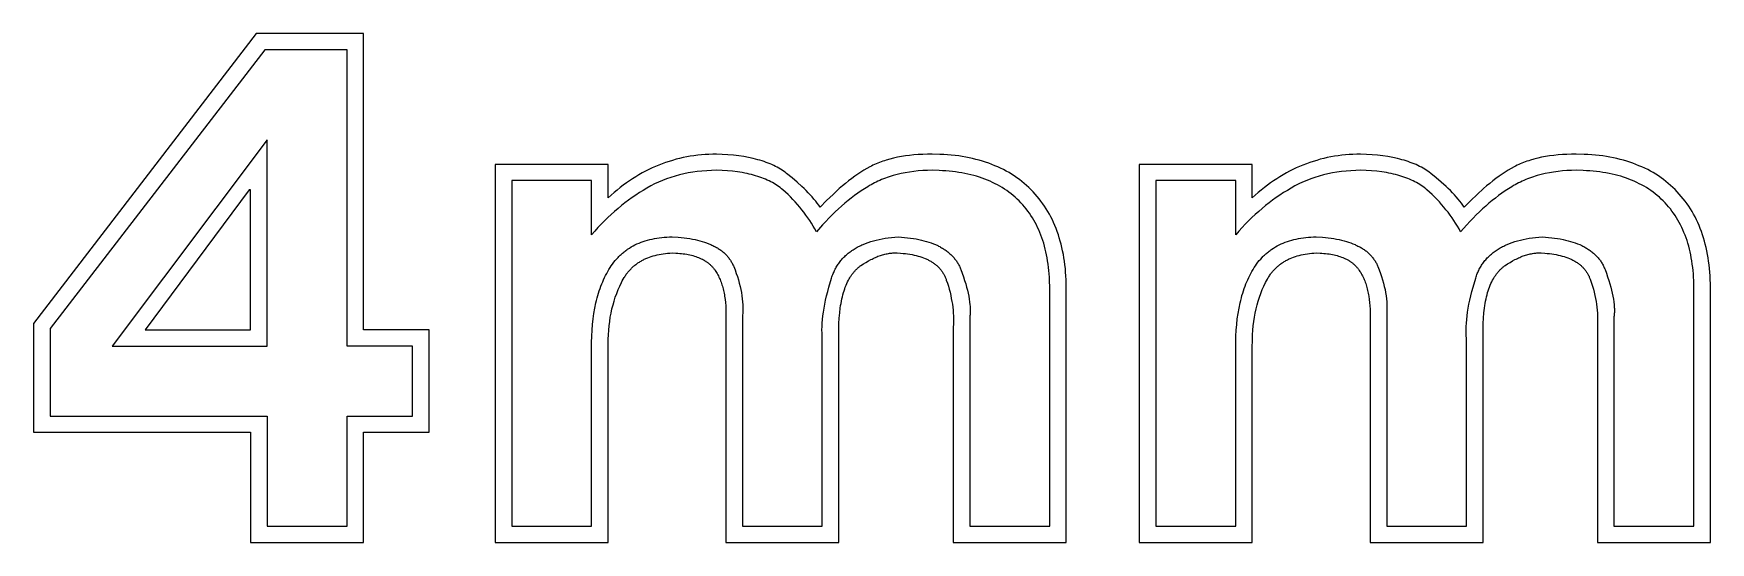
# Model space of a CAD drawing. Header units: millimetres. Extents: x -67 to 591, y -68 to 76.
# Drawn here: x 430.1 to 591.3, y -48.6 to 0.3 of the extents above; entities that cross this region are included whole.
import ezdxf

# ---------------------------------------------------------------- set-up
doc = ezdxf.new("R2010")
doc.units = ezdxf.units.MM
doc.header["$MEASUREMENT"] = 0
doc.layers.add('DEFAULT', color=7, linetype='Continuous')

msp = doc.modelspace()

# ---------------------------------------------------------------- linework, layer by layer
at = {"layer": 'DEFAULT'}
for points in [[(430.06, -38), (450.93, -38), (450.93, -48.6), (461.79, -48.6), (461.79, -38), (468.09, -38), (468.09, -28.17), (461.79, -28.17), (461.79, 0.31), (451.48, 0.31), (430.06, -27.55), (430.06, -38)], [(431.66, -28.03), (431.66, -36.45), (452.52, -36.45), (452.52, -47.04), (460.2, -47.04), (460.2, -36.45), (466.49, -36.45), (466.49, -29.72), (460.2, -29.72), (460.2, -1.25), (452.31, -1.25), (431.66, -28.03)], [(452.52, -29.72), (452.52, -9.9), (437.62, -29.72), (452.52, -29.72)], [(474.44, -48.6), (485.3, -48.6), (485.3, -29.97), (485.31, -29.07), (485.33, -28.63), (485.36, -28.2), (485.4, -27.78), (485.45, -27.36), (485.51, -26.96), (485.59, -26.55), (485.67, -26.16), (485.77, -25.77), (485.87, -25.4), (485.99, -25.02), (486.12, -24.66), (486.26, -24.3), (486.41, -23.96), (486.57, -23.61), (486.66, -23.45), (486.75, -23.29), (486.84, -23.13), (486.89, -23.06), (486.94, -22.98), (486.99, -22.91), (487.04, -22.83), (487.09, -22.76), (487.15, -22.69), (487.2, -22.62), (487.26, -22.56), (487.32, -22.49), (487.38, -22.43), (487.44, -22.36), (487.5, -22.3), (487.56, -22.24), (487.62, -22.18), (487.68, -22.12), (487.75, -22.06), (487.81, -22.01), (487.88, -21.95), (487.95, -21.9), (488.02, -21.85), (488.09, -21.79), (488.16, -21.74), (488.23, -21.7), (488.31, -21.65), (488.38, -21.6), (488.46, -21.56), (488.53, -21.51), (488.61, -21.47), (488.69, -21.43), (488.77, -21.39), (488.85, -21.35), (488.93, -21.31), (489.1, -21.24), (489.27, -21.18), (489.45, -21.12), (489.63, -21.06), (489.82, -21.01), (490.01, -20.96), (490.2, -20.92), (490.4, -20.89), (490.6, -20.86), (490.81, -20.83), (491.02, -20.81), (491.23, -20.79), (491.45, -20.78), (491.82, -20.79), (492, -20.8), (492.18, -20.82), (492.35, -20.83), (492.52, -20.85), (492.68, -20.87), (492.85, -20.9), (493, -20.93), (493.16, -20.96), (493.31, -21), (493.45, -21.03), (493.59, -21.07), (493.73, -21.12), (493.87, -21.17), (494, -21.22), (494.13, -21.27), (494.25, -21.33), (494.37, -21.39), (494.48, -21.45), (494.54, -21.48), (494.6, -21.52), (494.65, -21.55), (494.7, -21.59), (494.76, -21.62), (494.81, -21.66), (494.86, -21.7), (494.91, -21.73), (494.96, -21.77), (495.01, -21.81), (495.05, -21.85), (495.1, -21.89), (495.15, -21.94), (495.19, -21.98), (495.23, -22.02), (495.28, -22.07), (495.32, -22.11), (495.36, -22.16), (495.4, -22.2), (495.44, -22.25), (495.47, -22.3), (495.51, -22.35), (495.55, -22.4), (495.58, -22.45), (495.65, -22.55), (495.72, -22.66), (495.78, -22.76), (495.84, -22.87), (495.9, -22.99), (495.95, -23.1), (496.01, -23.22), (496.06, -23.34), (496.11, -23.46), (496.16, -23.58), (496.2, -23.71), (496.24, -23.83), (496.29, -23.96), (496.32, -24.1), (496.36, -24.23), (496.39, -24.37), (496.42, -24.51), (496.45, -24.65), (496.48, -24.79), (496.5, -24.94), (496.55, -25.24), (496.58, -25.54), (496.6, -25.86), (496.62, -26.18), (496.62, -26.52), (496.62, -48.6), (507.49, -48.6), (507.49, -27.55), (507.52, -27.04), (507.56, -26.54), (507.62, -26.07), (507.65, -25.84), (507.69, -25.62), (507.73, -25.4), (507.77, -25.19), (507.82, -24.99), (507.87, -24.79), (507.92, -24.59), (507.98, -24.41), (508.04, -24.22), (508.1, -24.05), (508.17, -23.88), (508.24, -23.71), (508.32, -23.55), (508.39, -23.4), (508.48, -23.25), (508.52, -23.18), (508.56, -23.11), (508.6, -23.04), (508.65, -22.97), (508.69, -22.9), (508.74, -22.84), (508.79, -22.77), (508.84, -22.71), (508.89, -22.65), (508.94, -22.59), (508.99, -22.53), (509.04, -22.48), (509.09, -22.42), (509.14, -22.37), (509.2, -22.32), (509.25, -22.27), (509.31, -22.22), (509.36, -22.17), (509.42, -22.12), (509.48, -22.08), (509.54, -22.03), (509.6, -21.99), (509.84, -21.83), (510.08, -21.68), (510.32, -21.54), (510.55, -21.42), (510.67, -21.36), (510.78, -21.3), (510.9, -21.25), (511.01, -21.2), (511.13, -21.15), (511.24, -21.1), (511.35, -21.06), (511.47, -21.02), (511.58, -20.99), (511.69, -20.95), (511.8, -20.92), (511.91, -20.9), (512.02, -20.87), (512.13, -20.85), (512.24, -20.83), (512.34, -20.81), (512.45, -20.8), (512.56, -20.79), (512.66, -20.78), (512.77, -20.77), (512.87, -20.77), (512.98, -20.77), (513.08, -20.78), (513.42, -20.8), (513.65, -20.82), (513.87, -20.84), (514.09, -20.87), (514.3, -20.9), (514.51, -20.94), (514.71, -20.98), (514.9, -21.02), (515.09, -21.07), (515.27, -21.12), (515.45, -21.18), (515.62, -21.24), (515.78, -21.31), (515.86, -21.34), (515.94, -21.38), (516.02, -21.42), (516.1, -21.46), (516.17, -21.49), (516.24, -21.53), (516.32, -21.58), (516.39, -21.62), (516.45, -21.66), (516.52, -21.71), (516.59, -21.75), (516.65, -21.8), (516.71, -21.84), (516.78, -21.89), (516.84, -21.94), (516.89, -21.99), (516.95, -22.05), (517.01, -22.1), (517.06, -22.15), (517.11, -22.21), (517.17, -22.26), (517.22, -22.32), (517.26, -22.38), (517.31, -22.44), (517.36, -22.5), (517.4, -22.56), (517.44, -22.62), (517.48, -22.69), (517.52, -22.75), (517.56, -22.82), (517.6, -22.88), (517.63, -22.95), (517.67, -23.02), (517.7, -23.09), (517.73, -23.16), (517.76, -23.23), (517.79, -23.31), (517.81, -23.38), (517.91, -23.68), (518.01, -23.98), (518.09, -24.27), (518.17, -24.56), (518.23, -24.85), (518.29, -25.14), (518.35, -25.43), (518.39, -25.71), (518.43, -25.99), (518.46, -26.27), (518.48, -26.55), (518.5, -26.82), (518.5, -27.09), (518.5, -27.36), (518.49, -27.63), (518.48, -27.9), (518.48, -48.6), (529.34, -48.6), (529.34, -24.1), (529.34, -23.72), (529.33, -23.35), (529.31, -22.99), (529.28, -22.63), (529.25, -22.27), (529.21, -21.92), (529.17, -21.58), (529.12, -21.24), (529.06, -20.91), (528.99, -20.58), (528.92, -20.26), (528.85, -19.94), (528.76, -19.63), (528.67, -19.32), (528.58, -19.02), (528.47, -18.72), (528.36, -18.43), (528.25, -18.14), (528.12, -17.86), (528, -17.59), (527.86, -17.32), (527.72, -17.05), (527.57, -16.79), (527.42, -16.54), (527.25, -16.29), (527.09, -16.05), (526.91, -15.81), (526.73, -15.57), (526.54, -15.34), (526.35, -15.12), (526.15, -14.9), (525.94, -14.69), (525.73, -14.49), (525.51, -14.28), (525.29, -14.09), (525.06, -13.9), (524.83, -13.72), (524.59, -13.55), (524.34, -13.38), (524.09, -13.22), (523.84, -13.06), (523.57, -12.92), (523.31, -12.77), (523.03, -12.64), (522.76, -12.51), (522.47, -12.39), (522.18, -12.27), (521.89, -12.16), (521.59, -12.06), (521.29, -11.96), (520.97, -11.87), (520.66, -11.79), (520.34, -11.71), (520.01, -11.64), (519.68, -11.57), (519.34, -11.51), (519, -11.46), (518.65, -11.42), (518.29, -11.38), (517.93, -11.35), (517.57, -11.32), (517.2, -11.3), (516.44, -11.28), (515.99, -11.29), (515.54, -11.3), (515.11, -11.32), (514.69, -11.35), (514.28, -11.4), (513.88, -11.45), (513.49, -11.51), (513.11, -11.58), (512.74, -11.66), (512.38, -11.75), (512.04, -11.85), (511.87, -11.91), (511.7, -11.96), (511.54, -12.02), (511.38, -12.08), (511.22, -12.15), (511.06, -12.21), (510.91, -12.28), (510.76, -12.35), (510.61, -12.43), (510.47, -12.5), (510.18, -12.66), (509.89, -12.83), (509.6, -13.01), (509.31, -13.21), (509.02, -13.41), (508.72, -13.63), (508.42, -13.85), (508.13, -14.09), (507.83, -14.34), (507.52, -14.59), (506.92, -15.15), (506.3, -15.74), (505.68, -16.38), (505.55, -16.19), (505.4, -15.99), (505.25, -15.79), (505.08, -15.6), (504.91, -15.4), (504.73, -15.2), (504.54, -14.99), (504.35, -14.79), (504.14, -14.59), (503.93, -14.38), (503.47, -13.97), (502.98, -13.55), (502.45, -13.13), (502.32, -13.02), (502.17, -12.92), (502.03, -12.82), (501.87, -12.73), (501.72, -12.63), (501.56, -12.54), (501.39, -12.46), (501.22, -12.37), (501.04, -12.29), (500.86, -12.22), (500.68, -12.14), (500.49, -12.07), (500.29, -12), (500.1, -11.94), (499.89, -11.87), (499.68, -11.82), (499.47, -11.76), (499.25, -11.71), (498.8, -11.61), (498.34, -11.52), (497.85, -11.45), (497.34, -11.39), (496.82, -11.34), (496.27, -11.31), (495.71, -11.28), (495.35, -11.29), (494.98, -11.3), (494.62, -11.32), (494.26, -11.35), (493.91, -11.39), (493.55, -11.43), (493.2, -11.49), (492.86, -11.55), (492.51, -11.62), (492.17, -11.7), (491.83, -11.78), (491.49, -11.88), (491.16, -11.98), (490.82, -12.09), (490.49, -12.21), (490.17, -12.34), (489.84, -12.47), (489.52, -12.61), (489.2, -12.77), (488.89, -12.93), (488.57, -13.09), (488.26, -13.27), (487.96, -13.45), (487.65, -13.65), (487.35, -13.85), (487.05, -14.05), (486.75, -14.27), (486.46, -14.5), (486.16, -14.73), (485.87, -14.97), (485.59, -15.22), (485.3, -15.48), (485.3, -12.28), (474.44, -12.28), (474.44, -48.6)], [(536.36, -48.6), (547.22, -48.6), (547.22, -29.97), (547.23, -29.07), (547.25, -28.63), (547.28, -28.2), (547.32, -27.78), (547.37, -27.36), (547.43, -26.96), (547.51, -26.55), (547.59, -26.16), (547.69, -25.77), (547.79, -25.4), (547.91, -25.02), (548.04, -24.66), (548.18, -24.3), (548.33, -23.96), (548.49, -23.61), (548.58, -23.45), (548.67, -23.29), (548.76, -23.13), (548.81, -23.06), (548.86, -22.98), (548.91, -22.91), (548.96, -22.83), (549.01, -22.76), (549.07, -22.69), (549.12, -22.62), (549.18, -22.56), (549.24, -22.49), (549.3, -22.43), (549.36, -22.36), (549.42, -22.3), (549.48, -22.24), (549.54, -22.18), (549.6, -22.12), (549.67, -22.06), (549.74, -22.01), (549.8, -21.95), (549.87, -21.9), (549.94, -21.85), (550.01, -21.79), (550.08, -21.74), (550.15, -21.7), (550.23, -21.65), (550.3, -21.6), (550.38, -21.56), (550.45, -21.51), (550.53, -21.47), (550.61, -21.43), (550.69, -21.39), (550.77, -21.35), (550.86, -21.31), (551.02, -21.24), (551.19, -21.18), (551.37, -21.12), (551.55, -21.06), (551.74, -21.01), (551.93, -20.96), (552.12, -20.92), (552.32, -20.89), (552.52, -20.86), (552.73, -20.83), (552.94, -20.81), (553.15, -20.79), (553.37, -20.78), (553.74, -20.79), (553.92, -20.8), (554.1, -20.82), (554.27, -20.83), (554.44, -20.85), (554.6, -20.87), (554.77, -20.9), (554.92, -20.93), (555.08, -20.96), (555.23, -21), (555.37, -21.03), (555.51, -21.07), (555.65, -21.12), (555.79, -21.17), (555.92, -21.22), (556.05, -21.27), (556.17, -21.33), (556.29, -21.39), (556.4, -21.45), (556.46, -21.48), (556.52, -21.52), (556.57, -21.55), (556.63, -21.59), (556.68, -21.62), (556.73, -21.66), (556.78, -21.7), (556.83, -21.73), (556.88, -21.77), (556.93, -21.81), (556.98, -21.85), (557.02, -21.89), (557.07, -21.94), (557.11, -21.98), (557.15, -22.02), (557.2, -22.07), (557.24, -22.11), (557.28, -22.16), (557.32, -22.2), (557.36, -22.25), (557.39, -22.3), (557.43, -22.35), (557.47, -22.4), (557.5, -22.45), (557.57, -22.55), (557.64, -22.66), (557.7, -22.76), (557.76, -22.87), (557.82, -22.99), (557.87, -23.1), (557.93, -23.22), (557.98, -23.34), (558.03, -23.46), (558.08, -23.58), (558.12, -23.71), (558.17, -23.83), (558.21, -23.96), (558.24, -24.1), (558.28, -24.23), (558.31, -24.37), (558.34, -24.51), (558.37, -24.65), (558.4, -24.79), (558.43, -24.94), (558.47, -25.24), (558.5, -25.54), (558.52, -25.86), (558.54, -26.18), (558.55, -26.52), (558.54, -48.6), (569.41, -48.6), (569.41, -27.55), (569.44, -27.04), (569.48, -26.54), (569.54, -26.07), (569.57, -25.84), (569.61, -25.62), (569.65, -25.4), (569.69, -25.19), (569.74, -24.99), (569.79, -24.79), (569.84, -24.59), (569.9, -24.41), (569.96, -24.22), (570.02, -24.05), (570.09, -23.88), (570.16, -23.71), (570.24, -23.55), (570.32, -23.4), (570.4, -23.25), (570.44, -23.18), (570.48, -23.11), (570.53, -23.04), (570.57, -22.97), (570.62, -22.9), (570.66, -22.84), (570.71, -22.77), (570.76, -22.71), (570.81, -22.65), (570.86, -22.59), (570.91, -22.53), (570.96, -22.48), (571.01, -22.42), (571.06, -22.37), (571.12, -22.32), (571.17, -22.27), (571.23, -22.22), (571.29, -22.17), (571.34, -22.12), (571.4, -22.08), (571.46, -22.03), (571.52, -21.99), (571.76, -21.83), (572, -21.68), (572.24, -21.54), (572.47, -21.42), (572.59, -21.36), (572.7, -21.3), (572.82, -21.25), (572.93, -21.2), (573.05, -21.15), (573.16, -21.1), (573.27, -21.06), (573.39, -21.02), (573.5, -20.99), (573.61, -20.95), (573.72, -20.92), (573.83, -20.9), (573.94, -20.87), (574.05, -20.85), (574.16, -20.83), (574.27, -20.81), (574.37, -20.8), (574.48, -20.79), (574.58, -20.78), (574.69, -20.77), (574.8, -20.77), (574.9, -20.77), (575, -20.78), (575.34, -20.8), (575.57, -20.82), (575.79, -20.84), (576.01, -20.87), (576.22, -20.9), (576.43, -20.94), (576.63, -20.98), (576.82, -21.02), (577.01, -21.07), (577.19, -21.12), (577.37, -21.18), (577.54, -21.24), (577.7, -21.31), (577.78, -21.34), (577.86, -21.38), (577.94, -21.42), (578.02, -21.46), (578.09, -21.49), (578.16, -21.53), (578.24, -21.58), (578.31, -21.62), (578.37, -21.66), (578.44, -21.71), (578.51, -21.75), (578.57, -21.8), (578.64, -21.84), (578.7, -21.89), (578.76, -21.94), (578.82, -21.99), (578.87, -22.05), (578.93, -22.1), (578.98, -22.15), (579.03, -22.21), (579.09, -22.26), (579.14, -22.32), (579.18, -22.38), (579.23, -22.44), (579.28, -22.5), (579.32, -22.56), (579.36, -22.62), (579.4, -22.69), (579.44, -22.75), (579.48, -22.82), (579.52, -22.88), (579.55, -22.95), (579.59, -23.02), (579.62, -23.09), (579.65, -23.16), (579.68, -23.23), (579.71, -23.31), (579.73, -23.38), (579.83, -23.68), (579.93, -23.98), (580.01, -24.27), (580.09, -24.56), (580.15, -24.85), (580.22, -25.14), (580.27, -25.43), (580.31, -25.71), (580.35, -25.99), (580.38, -26.27), (580.4, -26.55), (580.42, -26.82), (580.42, -27.09), (580.42, -27.36), (580.41, -27.63), (580.4, -27.9), (580.4, -48.6), (591.26, -48.6), (591.26, -24.1), (591.26, -23.72), (591.25, -23.35), (591.23, -22.99), (591.2, -22.63), (591.17, -22.27), (591.13, -21.92), (591.09, -21.58), (591.04, -21.24), (590.98, -20.91), (590.91, -20.58), (590.84, -20.26), (590.77, -19.94), (590.68, -19.63), (590.59, -19.32), (590.5, -19.02), (590.39, -18.72), (590.28, -18.43), (590.17, -18.14), (590.04, -17.86), (589.92, -17.59), (589.78, -17.32), (589.64, -17.05), (589.49, -16.79), (589.34, -16.54), (589.17, -16.29), (589.01, -16.05), (588.83, -15.81), (588.65, -15.57), (588.46, -15.34), (588.27, -15.12), (588.07, -14.9), (587.86, -14.69), (587.65, -14.49), (587.43, -14.28), (587.21, -14.09), (586.98, -13.9), (586.75, -13.72), (586.51, -13.55), (586.26, -13.38), (586.01, -13.22), (585.76, -13.06), (585.49, -12.92), (585.23, -12.77), (584.95, -12.64), (584.68, -12.51), (584.39, -12.39), (584.1, -12.27), (583.81, -12.16), (583.51, -12.06), (583.21, -11.96), (582.9, -11.87), (582.58, -11.79), (582.26, -11.71), (581.93, -11.64), (581.6, -11.57), (581.26, -11.51), (580.92, -11.46), (580.57, -11.42), (580.21, -11.38), (579.85, -11.35), (579.49, -11.32), (579.12, -11.3), (578.36, -11.28), (577.91, -11.29), (577.46, -11.3), (577.03, -11.32), (576.61, -11.35), (576.2, -11.4), (575.8, -11.45), (575.41, -11.51), (575.03, -11.58), (574.66, -11.66), (574.3, -11.75), (573.96, -11.85), (573.79, -11.91), (573.62, -11.96), (573.46, -12.02), (573.3, -12.08), (573.14, -12.15), (572.98, -12.21), (572.83, -12.28), (572.68, -12.35), (572.53, -12.43), (572.39, -12.5), (572.1, -12.66), (571.81, -12.83), (571.52, -13.01), (571.23, -13.21), (570.94, -13.41), (570.64, -13.63), (570.34, -13.85), (570.05, -14.09), (569.75, -14.34), (569.44, -14.59), (568.84, -15.15), (568.22, -15.74), (567.6, -16.38), (567.47, -16.19), (567.32, -15.99), (567.17, -15.79), (567, -15.6), (566.83, -15.4), (566.65, -15.2), (566.47, -14.99), (566.27, -14.79), (566.06, -14.59), (565.85, -14.38), (565.39, -13.97), (564.9, -13.55), (564.38, -13.13), (564.24, -13.02), (564.09, -12.92), (563.95, -12.82), (563.8, -12.73), (563.64, -12.63), (563.48, -12.54), (563.31, -12.46), (563.14, -12.37), (562.96, -12.29), (562.78, -12.22), (562.6, -12.14), (562.41, -12.07), (562.22, -12), (562.02, -11.94), (561.81, -11.87), (561.6, -11.82), (561.39, -11.76), (561.17, -11.71), (560.72, -11.61), (560.26, -11.52), (559.77, -11.45), (559.26, -11.39), (558.74, -11.34), (558.2, -11.31), (557.63, -11.28), (557.27, -11.29), (556.9, -11.3), (556.54, -11.32), (556.18, -11.35), (555.83, -11.39), (555.47, -11.43), (555.12, -11.49), (554.78, -11.55), (554.43, -11.62), (554.09, -11.7), (553.75, -11.78), (553.41, -11.88), (553.08, -11.98), (552.74, -12.09), (552.42, -12.21), (552.09, -12.34), (551.76, -12.47), (551.44, -12.61), (551.12, -12.77), (550.81, -12.93), (550.5, -13.09), (550.18, -13.27), (549.88, -13.45), (549.57, -13.65), (549.27, -13.85), (548.97, -14.05), (548.67, -14.27), (548.38, -14.5), (548.08, -14.73), (547.8, -14.97), (547.51, -15.22), (547.22, -15.48), (547.22, -12.28), (536.36, -12.28), (536.36, -48.6)], [(476.03, -13.83), (476.03, -47.04), (483.71, -47.04), (483.71, -29.97), (483.71, -29.37), (483.73, -28.78), (483.76, -28.21), (483.8, -27.65), (483.86, -27.11), (483.94, -26.59), (484.03, -26.08), (484.13, -25.58), (484.19, -25.34), (484.25, -25.1), (484.31, -24.87), (484.38, -24.64), (484.45, -24.42), (484.53, -24.19), (484.61, -23.98), (484.69, -23.76), (484.78, -23.55), (484.87, -23.35), (484.96, -23.14), (485.06, -22.95), (485.16, -22.75), (485.26, -22.56), (485.37, -22.37), (485.48, -22.19), (485.6, -22.01), (485.72, -21.84), (485.84, -21.67), (485.97, -21.51), (486.11, -21.36), (486.25, -21.21), (486.32, -21.13), (486.39, -21.06), (486.46, -20.99), (486.54, -20.92), (486.61, -20.85), (486.69, -20.79), (486.77, -20.72), (486.85, -20.66), (486.93, -20.6), (487.01, -20.54), (487.09, -20.48), (487.17, -20.42), (487.34, -20.31), (487.52, -20.2), (487.7, -20.1), (487.88, -20), (488.07, -19.91), (488.27, -19.83), (488.46, -19.75), (488.67, -19.68), (488.87, -19.61), (489.08, -19.55), (489.3, -19.49), (489.52, -19.44), (489.75, -19.39), (489.98, -19.35), (490.21, -19.32), (490.45, -19.29), (490.69, -19.27), (490.94, -19.25), (491.19, -19.24), (491.45, -19.23), (492.04, -19.27), (492.33, -19.3), (492.61, -19.33), (492.88, -19.36), (493.14, -19.4), (493.4, -19.45), (493.65, -19.5), (493.89, -19.55), (494.12, -19.61), (494.35, -19.67), (494.56, -19.74), (494.77, -19.82), (494.98, -19.89), (495.17, -19.98), (495.27, -20.02), (495.36, -20.06), (495.46, -20.11), (495.54, -20.15), (495.63, -20.2), (495.72, -20.25), (495.8, -20.3), (495.89, -20.35), (495.97, -20.4), (496.04, -20.46), (496.12, -20.51), (496.2, -20.57), (496.27, -20.62), (496.34, -20.68), (496.41, -20.74), (496.48, -20.8), (496.54, -20.86), (496.61, -20.93), (496.67, -20.99), (496.73, -21.05), (496.79, -21.12), (496.84, -21.19), (496.9, -21.26), (496.95, -21.33), (497, -21.4), (497.05, -21.47), (497.1, -21.54), (497.14, -21.62), (497.18, -21.69), (497.23, -21.77), (497.26, -21.85), (497.3, -21.93), (497.34, -22.01), (497.37, -22.09), (497.5, -22.41), (497.62, -22.74), (497.72, -23.05), (497.82, -23.37), (497.91, -23.68), (497.99, -23.99), (498.05, -24.29), (498.11, -24.59), (498.16, -24.89), (498.2, -25.18), (498.23, -25.47), (498.24, -25.76), (498.25, -26.04), (498.25, -26.18), (498.25, -26.32), (498.25, -26.45), (498.24, -26.59), (498.23, -26.73), (498.22, -26.86), (498.22, -47.04), (505.89, -47.04), (505.89, -29.07), (505.88, -28.93), (505.87, -28.78), (505.86, -28.63), (505.86, -28.48), (505.85, -28.17), (505.86, -27.85), (505.88, -27.51), (505.91, -27.17), (505.95, -26.82), (506, -26.46), (506.06, -26.08), (506.13, -25.7), (506.21, -25.31), (506.3, -24.91), (506.41, -24.49), (506.52, -24.07), (506.78, -23.19), (506.81, -23.08), (506.85, -22.97), (506.89, -22.86), (506.93, -22.76), (506.98, -22.65), (507.02, -22.55), (507.07, -22.45), (507.12, -22.35), (507.18, -22.25), (507.23, -22.15), (507.29, -22.05), (507.34, -21.96), (507.4, -21.87), (507.47, -21.78), (507.53, -21.69), (507.6, -21.6), (507.67, -21.51), (507.74, -21.43), (507.81, -21.35), (507.88, -21.26), (507.96, -21.18), (508.04, -21.11), (508.12, -21.03), (508.2, -20.95), (508.29, -20.88), (508.38, -20.81), (508.46, -20.74), (508.56, -20.67), (508.65, -20.6), (508.74, -20.54), (508.84, -20.47), (508.94, -20.41), (509.04, -20.35), (509.14, -20.29), (509.25, -20.23), (509.36, -20.17), (509.47, -20.12), (509.58, -20.06), (509.69, -20.01), (509.81, -19.96), (510.04, -19.87), (510.29, -19.78), (510.54, -19.69), (510.8, -19.62), (511.07, -19.55), (511.35, -19.48), (511.64, -19.43), (511.93, -19.37), (512.23, -19.33), (512.54, -19.29), (512.86, -19.26), (513.19, -19.23), (513.49, -19.25), (513.79, -19.28), (514.08, -19.31), (514.36, -19.35), (514.64, -19.39), (514.91, -19.43), (515.17, -19.49), (515.42, -19.54), (515.66, -19.6), (515.9, -19.67), (516.13, -19.74), (516.35, -19.82), (516.57, -19.9), (516.78, -19.98), (516.98, -20.07), (517.07, -20.12), (517.17, -20.17), (517.26, -20.22), (517.35, -20.27), (517.44, -20.32), (517.53, -20.38), (517.61, -20.43), (517.7, -20.49), (517.78, -20.55), (517.86, -20.6), (517.94, -20.66), (518.01, -20.73), (518.09, -20.79), (518.16, -20.85), (518.23, -20.92), (518.3, -20.98), (518.37, -21.05), (518.43, -21.12), (518.49, -21.19), (518.56, -21.26), (518.61, -21.33), (518.67, -21.4), (518.73, -21.48), (518.78, -21.55), (518.83, -21.63), (518.88, -21.71), (518.93, -21.79), (518.98, -21.87), (519.02, -21.95), (519.06, -22.04), (519.1, -22.12), (519.14, -22.21), (519.18, -22.29), (519.21, -22.38), (519.34, -22.73), (519.46, -23.07), (519.57, -23.41), (519.67, -23.73), (519.76, -24.05), (519.84, -24.35), (519.91, -24.65), (519.96, -24.94), (520.01, -25.22), (520.05, -25.49), (520.08, -25.75), (520.09, -25.88), (520.1, -26.01), (520.1, -26.13), (520.11, -26.25), (520.11, -26.37), (520.11, -26.49), (520.1, -26.6), (520.09, -26.71), (520.08, -26.82), (520.07, -26.93), (520.07, -47.04), (527.75, -47.04), (527.75, -24.1), (527.73, -23.43), (527.72, -23.11), (527.69, -22.79), (527.67, -22.47), (527.63, -22.16), (527.6, -21.85), (527.55, -21.55), (527.5, -21.26), (527.45, -20.96), (527.39, -20.68), (527.32, -20.4), (527.25, -20.12), (527.17, -19.85), (527.09, -19.58), (527, -19.32), (526.9, -19.06), (526.8, -18.81), (526.69, -18.56), (526.58, -18.32), (526.47, -18.08), (526.34, -17.84), (526.21, -17.62), (526.08, -17.39), (525.94, -17.17), (525.79, -16.96), (525.64, -16.75), (525.49, -16.55), (525.32, -16.35), (525.16, -16.15), (524.98, -15.97), (524.8, -15.78), (524.62, -15.6), (524.43, -15.43), (524.23, -15.26), (524.03, -15.1), (523.83, -14.94), (523.62, -14.79), (523.41, -14.64), (523.19, -14.5), (522.96, -14.37), (522.73, -14.24), (522.5, -14.12), (522.26, -14), (522.02, -13.89), (521.77, -13.78), (521.51, -13.68), (521.25, -13.59), (520.99, -13.5), (520.72, -13.41), (520.45, -13.34), (520.17, -13.26), (519.89, -13.2), (519.6, -13.14), (519.3, -13.08), (519.01, -13.03), (518.7, -12.99), (518.39, -12.95), (518.08, -12.92), (517.76, -12.89), (517.44, -12.87), (517.11, -12.85), (516.44, -12.83), (515.99, -12.84), (515.55, -12.86), (515.11, -12.9), (514.69, -12.94), (514.27, -13), (513.86, -13.07), (513.46, -13.15), (513.07, -13.24), (512.69, -13.34), (512.5, -13.4), (512.32, -13.46), (512.13, -13.52), (511.95, -13.59), (511.77, -13.66), (511.59, -13.73), (511.42, -13.8), (511.24, -13.88), (511.07, -13.96), (510.9, -14.04), (510.73, -14.13), (510.57, -14.22), (510.41, -14.31), (510.25, -14.41), (509.93, -14.61), (509.61, -14.81), (509.29, -15.03), (508.98, -15.26), (508.67, -15.5), (508.36, -15.74), (508.05, -16), (507.74, -16.27), (507.43, -16.54), (507.13, -16.83), (506.82, -17.12), (506.52, -17.43), (506.22, -17.74), (505.92, -18.07), (505.33, -18.74), (505.18, -18.46), (505.02, -18.19), (504.85, -17.92), (504.68, -17.65), (504.5, -17.39), (504.31, -17.13), (504.12, -16.87), (503.92, -16.62), (503.72, -16.37), (503.5, -16.12), (503.29, -15.88), (503.06, -15.64), (502.83, -15.4), (502.59, -15.17), (502.35, -14.94), (502.09, -14.72), (501.96, -14.61), (501.83, -14.5), (501.69, -14.4), (501.55, -14.3), (501.4, -14.2), (501.25, -14.11), (501.09, -14.02), (500.93, -13.93), (500.77, -13.85), (500.6, -13.77), (500.42, -13.69), (500.24, -13.62), (500.06, -13.55), (499.87, -13.48), (499.68, -13.42), (499.48, -13.36), (499.28, -13.3), (499.07, -13.25), (498.86, -13.2), (498.65, -13.15), (498.43, -13.1), (498.2, -13.06), (497.74, -12.99), (497.26, -12.93), (496.76, -12.89), (496.25, -12.85), (495.71, -12.83), (495.24, -12.85), (494.78, -12.87), (494.32, -12.91), (493.87, -12.96), (493.43, -13.02), (493, -13.09), (492.57, -13.18), (492.15, -13.28), (491.73, -13.4), (491.32, -13.52), (490.92, -13.66), (490.53, -13.81), (490.14, -13.98), (489.76, -14.15), (489.39, -14.34), (489.03, -14.55), (488.66, -14.76), (488.31, -14.98), (487.96, -15.21), (487.61, -15.45), (487.26, -15.7), (486.92, -15.96), (486.58, -16.23), (486.25, -16.5), (485.92, -16.78), (485.59, -17.08), (485.27, -17.38), (484.95, -17.69), (484.63, -18.01), (484.32, -18.34), (484.01, -18.68), (483.71, -19.02), (483.71, -13.83), (476.03, -13.83)], [(537.95, -13.83), (537.95, -47.04), (545.63, -47.04), (545.63, -29.97), (545.63, -29.37), (545.65, -28.78), (545.68, -28.21), (545.72, -27.65), (545.78, -27.11), (545.86, -26.59), (545.95, -26.08), (546.05, -25.58), (546.11, -25.34), (546.17, -25.1), (546.23, -24.87), (546.3, -24.64), (546.37, -24.42), (546.45, -24.19), (546.53, -23.98), (546.61, -23.76), (546.7, -23.55), (546.79, -23.35), (546.88, -23.14), (546.98, -22.95), (547.08, -22.75), (547.18, -22.56), (547.29, -22.37), (547.4, -22.19), (547.52, -22.01), (547.64, -21.84), (547.77, -21.67), (547.89, -21.51), (548.03, -21.36), (548.17, -21.21), (548.24, -21.13), (548.31, -21.06), (548.38, -20.99), (548.46, -20.92), (548.53, -20.85), (548.61, -20.79), (548.69, -20.72), (548.77, -20.66), (548.85, -20.6), (548.93, -20.54), (549.01, -20.48), (549.09, -20.42), (549.27, -20.31), (549.44, -20.2), (549.62, -20.1), (549.8, -20), (549.99, -19.91), (550.19, -19.83), (550.38, -19.75), (550.59, -19.68), (550.79, -19.61), (551.01, -19.55), (551.22, -19.49), (551.44, -19.44), (551.67, -19.39), (551.9, -19.35), (552.13, -19.32), (552.37, -19.29), (552.61, -19.27), (552.86, -19.25), (553.11, -19.24), (553.37, -19.23), (553.97, -19.27), (554.25, -19.3), (554.53, -19.33), (554.8, -19.36), (555.06, -19.4), (555.32, -19.45), (555.57, -19.5), (555.81, -19.55), (556.04, -19.61), (556.27, -19.67), (556.48, -19.74), (556.7, -19.82), (556.9, -19.89), (557.1, -19.98), (557.19, -20.02), (557.28, -20.06), (557.38, -20.11), (557.47, -20.15), (557.55, -20.2), (557.64, -20.25), (557.72, -20.3), (557.81, -20.35), (557.89, -20.4), (557.96, -20.46), (558.04, -20.51), (558.12, -20.57), (558.19, -20.62), (558.26, -20.68), (558.33, -20.74), (558.4, -20.8), (558.46, -20.86), (558.53, -20.93), (558.59, -20.99), (558.65, -21.05), (558.71, -21.12), (558.76, -21.19), (558.82, -21.26), (558.87, -21.33), (558.92, -21.4), (558.97, -21.47), (559.02, -21.54), (559.06, -21.62), (559.1, -21.69), (559.15, -21.77), (559.19, -21.85), (559.22, -21.93), (559.26, -22.01), (559.29, -22.09), (559.42, -22.41), (559.54, -22.74), (559.64, -23.05), (559.74, -23.37), (559.83, -23.68), (559.91, -23.99), (559.98, -24.29), (560.03, -24.59), (560.08, -24.89), (560.12, -25.18), (560.15, -25.47), (560.17, -25.76), (560.17, -26.04), (560.17, -26.18), (560.17, -26.32), (560.17, -26.45), (560.16, -26.59), (560.15, -26.73), (560.14, -26.86), (560.14, -47.04), (567.81, -47.04), (567.81, -29.07), (567.8, -28.93), (567.79, -28.78), (567.78, -28.63), (567.78, -28.48), (567.77, -28.17), (567.78, -27.85), (567.8, -27.51), (567.83, -27.17), (567.87, -26.82), (567.92, -26.46), (567.98, -26.08), (568.05, -25.7), (568.13, -25.31), (568.22, -24.91), (568.33, -24.49), (568.44, -24.07), (568.7, -23.19), (568.73, -23.08), (568.77, -22.97), (568.81, -22.86), (568.85, -22.76), (568.9, -22.65), (568.95, -22.55), (568.99, -22.45), (569.04, -22.35), (569.1, -22.25), (569.15, -22.15), (569.21, -22.05), (569.26, -21.96), (569.33, -21.87), (569.39, -21.78), (569.45, -21.69), (569.52, -21.6), (569.59, -21.51), (569.66, -21.43), (569.73, -21.35), (569.81, -21.26), (569.88, -21.18), (569.96, -21.11), (570.04, -21.03), (570.12, -20.95), (570.21, -20.88), (570.3, -20.81), (570.39, -20.74), (570.48, -20.67), (570.57, -20.6), (570.66, -20.54), (570.76, -20.47), (570.86, -20.41), (570.96, -20.35), (571.06, -20.29), (571.17, -20.23), (571.28, -20.17), (571.39, -20.12), (571.5, -20.06), (571.61, -20.01), (571.73, -19.96), (571.96, -19.87), (572.21, -19.78), (572.46, -19.69), (572.72, -19.62), (572.99, -19.55), (573.27, -19.48), (573.56, -19.43), (573.85, -19.37), (574.15, -19.33), (574.46, -19.29), (574.78, -19.26), (575.11, -19.23), (575.41, -19.25), (575.71, -19.28), (576, -19.31), (576.28, -19.35), (576.56, -19.39), (576.83, -19.43), (577.09, -19.49), (577.34, -19.54), (577.58, -19.6), (577.82, -19.67), (578.05, -19.74), (578.27, -19.82), (578.49, -19.9), (578.7, -19.98), (578.9, -20.07), (578.99, -20.12), (579.09, -20.17), (579.18, -20.22), (579.27, -20.27), (579.36, -20.32), (579.45, -20.38), (579.53, -20.43), (579.62, -20.49), (579.7, -20.55), (579.78, -20.6), (579.86, -20.66), (579.93, -20.73), (580.01, -20.79), (580.08, -20.85), (580.15, -20.92), (580.22, -20.98), (580.29, -21.05), (580.35, -21.12), (580.41, -21.19), (580.48, -21.26), (580.54, -21.33), (580.59, -21.4), (580.65, -21.48), (580.7, -21.55), (580.75, -21.63), (580.8, -21.71), (580.85, -21.79), (580.9, -21.87), (580.94, -21.95), (580.98, -22.04), (581.02, -22.12), (581.06, -22.21), (581.1, -22.29), (581.13, -22.38), (581.26, -22.73), (581.38, -23.07), (581.49, -23.41), (581.59, -23.73), (581.68, -24.05), (581.76, -24.35), (581.83, -24.65), (581.89, -24.94), (581.93, -25.22), (581.97, -25.49), (582, -25.75), (582.01, -25.88), (582.02, -26.01), (582.03, -26.13), (582.03, -26.25), (582.03, -26.37), (582.03, -26.49), (582.02, -26.6), (582.01, -26.71), (582.01, -26.82), (581.99, -26.93), (581.99, -47.04), (589.67, -47.04), (589.67, -24.1), (589.65, -23.43), (589.64, -23.11), (589.62, -22.79), (589.59, -22.47), (589.56, -22.16), (589.52, -21.85), (589.47, -21.55), (589.42, -21.26), (589.37, -20.96), (589.31, -20.68), (589.24, -20.4), (589.17, -20.12), (589.09, -19.85), (589.01, -19.58), (588.92, -19.32), (588.82, -19.06), (588.72, -18.81), (588.62, -18.56), (588.5, -18.32), (588.39, -18.08), (588.26, -17.84), (588.13, -17.62), (588, -17.39), (587.86, -17.17), (587.71, -16.96), (587.56, -16.75), (587.41, -16.55), (587.24, -16.35), (587.08, -16.15), (586.9, -15.97), (586.72, -15.78), (586.54, -15.6), (586.35, -15.43), (586.15, -15.26), (585.95, -15.1), (585.75, -14.94), (585.54, -14.79), (585.33, -14.64), (585.11, -14.5), (584.88, -14.37), (584.65, -14.24), (584.42, -14.12), (584.18, -14), (583.94, -13.89), (583.69, -13.78), (583.43, -13.68), (583.18, -13.59), (582.91, -13.5), (582.64, -13.41), (582.37, -13.34), (582.09, -13.26), (581.81, -13.2), (581.52, -13.14), (581.22, -13.08), (580.93, -13.03), (580.62, -12.99), (580.32, -12.95), (580, -12.92), (579.68, -12.89), (579.36, -12.87), (579.03, -12.85), (578.36, -12.83), (577.91, -12.84), (577.47, -12.86), (577.04, -12.9), (576.61, -12.94), (576.19, -13), (575.78, -13.07), (575.38, -13.15), (574.99, -13.24), (574.61, -13.34), (574.42, -13.4), (574.24, -13.46), (574.05, -13.52), (573.87, -13.59), (573.69, -13.66), (573.51, -13.73), (573.34, -13.8), (573.16, -13.88), (572.99, -13.96), (572.82, -14.04), (572.66, -14.13), (572.49, -14.22), (572.33, -14.31), (572.17, -14.41), (571.85, -14.61), (571.53, -14.81), (571.21, -15.03), (570.9, -15.26), (570.59, -15.5), (570.28, -15.74), (569.97, -16), (569.66, -16.27), (569.35, -16.54), (569.05, -16.83), (568.74, -17.12), (568.44, -17.43), (568.14, -17.74), (567.84, -18.07), (567.25, -18.74), (567.1, -18.46), (566.94, -18.19), (566.77, -17.92), (566.6, -17.65), (566.42, -17.39), (566.23, -17.13), (566.04, -16.87), (565.84, -16.62), (565.64, -16.37), (565.42, -16.12), (565.21, -15.88), (564.98, -15.64), (564.75, -15.4), (564.51, -15.17), (564.27, -14.94), (564.01, -14.72), (563.89, -14.61), (563.75, -14.5), (563.61, -14.4), (563.47, -14.3), (563.32, -14.2), (563.17, -14.11), (563.01, -14.02), (562.85, -13.93), (562.69, -13.85), (562.52, -13.77), (562.34, -13.69), (562.16, -13.62), (561.98, -13.55), (561.79, -13.48), (561.6, -13.42), (561.4, -13.36), (561.2, -13.3), (560.99, -13.25), (560.78, -13.2), (560.57, -13.15), (560.35, -13.1), (560.12, -13.06), (559.66, -12.99), (559.18, -12.93), (558.68, -12.89), (558.17, -12.85), (557.63, -12.83), (557.16, -12.85), (556.7, -12.87), (556.24, -12.91), (555.79, -12.96), (555.35, -13.02), (554.92, -13.09), (554.49, -13.18), (554.07, -13.28), (553.65, -13.4), (553.24, -13.52), (552.84, -13.66), (552.45, -13.81), (552.06, -13.98), (551.68, -14.15), (551.31, -14.34), (550.95, -14.55), (550.59, -14.76), (550.23, -14.98), (549.88, -15.21), (549.53, -15.45), (549.18, -15.7), (548.84, -15.96), (548.5, -16.23), (548.17, -16.5), (547.84, -16.78), (547.51, -17.08), (547.19, -17.38), (546.87, -17.69), (546.55, -18.01), (546.24, -18.34), (545.93, -18.68), (545.63, -19.02), (545.63, -13.83), (537.95, -13.83)], [(440.81, -28.17), (450.93, -28.17), (450.93, -14.71), (450.79, -14.71), (440.81, -28.17)]]:
    msp.add_lwpolyline(points, dxfattribs=at)

doc.saveas('drawing.dxf')
